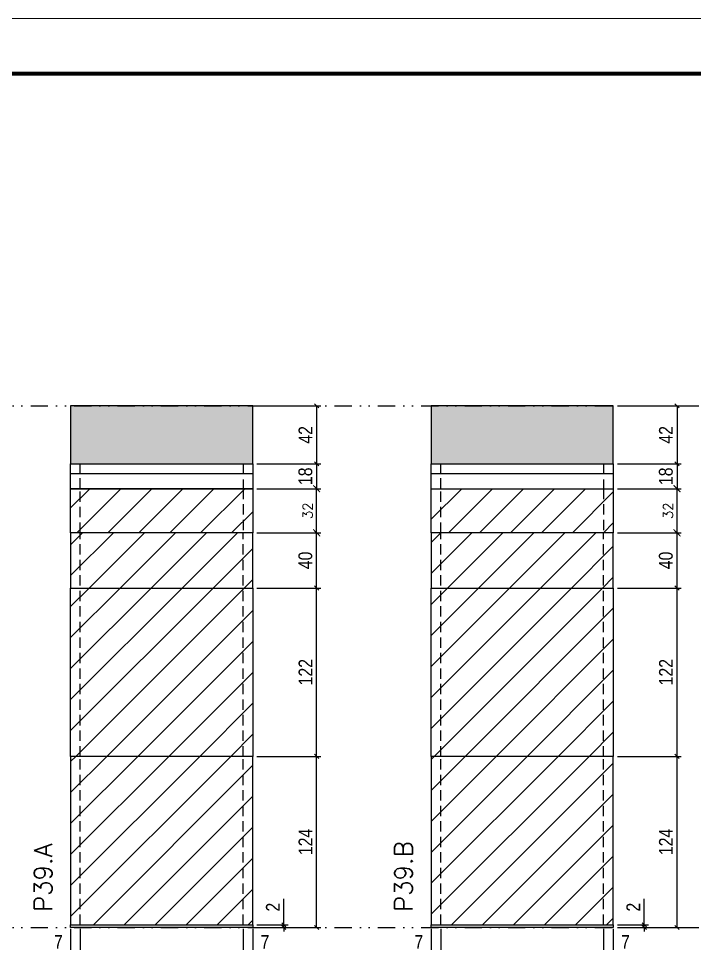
# Model space of a CAD drawing. Extents: x 2949 to 9203, y -16089 to 12527.
# Drawn here: x 3469 to 3959, y 2668 to 3338 of the extents above; entities that cross this region are included whole.
import ezdxf

# ---------------------------------------------------------------- set-up
doc = ezdxf.new("R2010")
doc.units = 0
for name, pattern in [('DASHED', [0.75, 0.5, -0.25]), ('DIVIDE2', [0.625, 0.25, -0.125, 0, -0.125, 0, -0.125]), ('HIDDEN', [0.375, 0.25, -0.125])]:
    doc.linetypes.add(name, pattern=pattern)
for name, color, linetype in [('COTA', 241, 'Continuous'), ('FUNDOS', 1, 'Continuous'), ('Nível', 160, 'Continuous'), ('Painéis', 200, 'Continuous'), ('SARR_2.2x7', 40, 'Continuous'), ('Sarrafo de Pressão', 42, 'HIDDEN')]:
    doc.layers.add(name, color=color, linetype=linetype)
for name, color, linetype, lineweight in [('Folhas', 255, 'Continuous', 9), ('Hachura', 251, 'Continuous', 9), ('SARRAFO DE PRESSAO', 251, 'DASHED', 9), ('Texto Seção', 7, 'Continuous', 15)]:
    doc.layers.add(name, color=color, linetype=linetype, lineweight=lineweight)
doc.styles.add('COTA TECNICA', font='techl___.ttf', dxfattribs={"height": 10})
doc.styles.add('COTA TECNICA-50', font='techl___.ttf', dxfattribs={"height": 10})
doc.styles.add('REGUA-120', font='ROMANS.shx', dxfattribs={"height": 15})
doc.styles.add('ROMANS', font='romans.shx')
doc.dimstyles.new('COTA PAINEL-50', dxfattribs={"dimtxt": 10, "dimasz": 3, "dimexe": 3, "dimexo": 3, "dimgap": 3, "dimtad": 1, "dimdec": 1, "dimzin": 12, "dimdsep": 46, "dimtxsty": 'COTA TECNICA-50', "dimblk1": 'OBLIQUE', "dimblk2": 'OBLIQUE', "dimsah": 1, "dimcen": 0.9, "dimclrd": 4, "dimclre": 4, "dimclrt": 240, "dimadec": 1, "dimazin": 3, "dimtfac": 1, "dimtdec": 1, "dimtmove": 0, "dimatfit": 3, "dimfxl": 1, "dimtolj": 1, "dimtzin": 12, "dimarcsym": 0})
doc.dimstyles.new('Cota Paínel', dxfattribs={"dimtxt": 7, "dimasz": 5, "dimexe": 3, "dimexo": 3, "dimgap": 3, "dimtad": 1, "dimdec": 1, "dimzin": 12, "dimdsep": 46, "dimtxsty": 'ROMANS', "dimblk": 'ARCHTICK', "dimcen": 0, "dimclrd": 4, "dimclre": 4, "dimclrt": 1, "dimadec": 1, "dimazin": 3, "dimtfac": 1, "dimtdec": 1, "dimtmove": 0, "dimatfit": 3, "dimldrblk": 'OBLIQUE', "dimfxl": 1, "dimtolj": 1, "dimtzin": 12, "dimarcsym": 0})
doc.dimstyles.new('PAINEL', dxfattribs={"dimtxt": 10, "dimasz": 3, "dimexe": 3, "dimexo": 3, "dimgap": 3, "dimtad": 1, "dimdec": 1, "dimzin": 12, "dimdsep": 46, "dimtxsty": 'COTA TECNICA', "dimblk1": 'OBLIQUE', "dimblk2": 'OBLIQUE', "dimsah": 1, "dimcen": 0.9, "dimclrd": 4, "dimclre": 4, "dimclrt": 240, "dimadec": 1, "dimazin": 3, "dimtfac": 1, "dimtdec": 1, "dimtmove": 0, "dimatfit": 3, "dimfxl": 1, "dimtolj": 1, "dimtzin": 12, "dimarcsym": 0})
pattern_1 = [(45, (-129296.872, -29604.921), (-11.2253202, 11.2253202), [])]
pattern_2 = [(45, (-129351.525, -29604.921), (-11.2253202, 11.2253202), [])]
pattern_3 = [(45, (-1598.5, 3445.725), (-11.22532, 11.22532), [])]

# ---------------------------------------------------------------- blocks, each defined once
blk = doc.blocks.new('9999999999')
at = {"layer": 'Folhas'}
blk.add_lwpolyline([(98138.98, 34190.21), (99623.98, 34190.21), (99623.98, 35240.21), (98138.98, 35240.21)], close=True, dxfattribs=at)
at = {"layer": 'Folhas', "color": 30, "const_width": 3}
blk.add_lwpolyline([(98213.98, 34230.21), (99583.98, 34230.21), (99583.98, 35200.21), (98213.98, 35200.21)], close=True, dxfattribs=at)
blk = doc.blocks.new('_Oblique')
at = {"color": 0, "linetype": 'ByBlock', "lineweight": -2}
blk.add_line((-0.5, -0.5), (0.5, 0.5), dxfattribs=at)
blk = doc.blocks.new('*D1078')
at = {"layer": 'COTA', "color": 4, "lineweight": -2, "transparency": 16777216}
for p, q in [((3506.99, 2678.42), (3506.99, 2624.24)), ((3638.99, 2678.42), (3638.99, 2624.24)), ((3506.99, 2627.24), (3638.99, 2627.24))]:
    blk.add_line(p, q, dxfattribs=at)
at = {"layer": 'Defpoints', "color": 0, "transparency": 16777216}
for p in [(3506.99, 2681.42), (3638.99, 2681.42), (3638.99, 2627.24)]:
    blk.add_point(p, dxfattribs=at)
at = {"layer": 'COTA', "color": 4, "lineweight": -2, "transparency": 16777216, "xscale": 3, "yscale": 3, "zscale": 3, "rotation": 180}
blk.add_blockref('_Oblique', (3506.99, 2627.24), dxfattribs=at)
at = {"layer": 'COTA', "color": 4, "lineweight": -2, "transparency": 16777216, "xscale": 3, "yscale": 3, "zscale": 3}
blk.add_blockref('_Oblique', (3638.99, 2627.24), dxfattribs=at)
at = {"layer": 'COTA', "color": 240, "transparency": 16777216, "insert": (3572.99, 2635.46), "char_height": 10, "attachment_point": 5, "style": 'COTA TECNICA'}
blk.add_mtext('\\A1;132', dxfattribs=at)
blk = doc.blocks.new('*D1079')
at = {"layer": 'COTA', "color": 4, "lineweight": -2, "transparency": 16777216}
for p, q in [((3641.99, 2803.42), (3688.23, 2803.42)), ((3685.23, 2679.42), (3685.23, 2803.42)), ((3641.99, 2679.42), (3688.23, 2679.42))]:
    blk.add_line(p, q, dxfattribs=at)
at = {"layer": 'Defpoints', "color": 0, "transparency": 16777216}
for p in [(3638.99, 2803.42), (3685.23, 2803.42), (3638.99, 2679.42)]:
    blk.add_point(p, dxfattribs=at)
at = {"layer": 'COTA', "color": 4, "lineweight": -2, "transparency": 16777216, "xscale": 3, "yscale": 3, "zscale": 3}
for p, rotation in [((3685.23, 2803.42), 90), ((3685.23, 2679.42), 270)]:
    blk.add_blockref('_Oblique', p, dxfattribs=dict(at, rotation=rotation))
at = {"layer": 'COTA', "color": 240, "transparency": 16777216, "insert": (3677.15, 2741.42), "char_height": 10, "attachment_point": 5, "rotation": 90, "style": 'COTA TECNICA-50'}
blk.add_mtext('\\A1;124', dxfattribs=at)
blk = doc.blocks.new('*D1080')
at = {"layer": 'COTA', "color": 4, "lineweight": -2, "transparency": 16777216}
for p, q in [((3661.51, 2681.42), (3661.51, 2700.22)), ((3641.99, 2681.42), (3664.51, 2681.42)), ((3661.51, 2679.42), (3661.51, 2681.42)), ((3641.99, 2679.42), (3664.51, 2679.42)), ((3661.51, 2679.42), (3661.51, 2676.42))]:
    blk.add_line(p, q, dxfattribs=at)
at = {"layer": 'Defpoints', "color": 0, "transparency": 16777216}
for p in [(3638.99, 2681.42), (3638.99, 2679.42), (3661.51, 2679.42)]:
    blk.add_point(p, dxfattribs=at)
at = {"layer": 'COTA', "color": 4, "lineweight": -2, "transparency": 16777216, "xscale": 3, "yscale": 3, "zscale": 3}
for p, rotation in [((3661.51, 2681.42), 270), ((3661.51, 2679.42), 90)]:
    blk.add_blockref('_Oblique', p, dxfattribs=dict(at, rotation=rotation))
at = {"layer": 'COTA', "color": 240, "transparency": 16777216, "insert": (3653.51, 2694.16), "char_height": 10, "attachment_point": 5, "rotation": 90, "style": 'COTA TECNICA-50'}
blk.add_mtext('\\A1;2', dxfattribs=at)
blk = doc.blocks.new('*D1081')
at = {"layer": 'COTA', "color": 4, "linetype": 'ByBlock', "lineweight": -2, "transparency": 16777216}
for p, q in [((3641.99, 2925.42), (3688.23, 2925.42)), ((3685.23, 2803.42), (3685.23, 2925.42)), ((3641.99, 2803.42), (3688.23, 2803.42))]:
    blk.add_line(p, q, dxfattribs=at)
at = {"layer": 'Defpoints', "color": 0, "linetype": 'ByBlock', "transparency": 16777216}
for p in [(3638.99, 2925.42), (3685.23, 2925.42), (3638.99, 2803.42)]:
    blk.add_point(p, dxfattribs=at)
at = {"layer": 'COTA', "color": 4, "linetype": 'ByBlock', "lineweight": -2, "transparency": 16777216, "xscale": 3, "yscale": 3, "zscale": 3}
for p, rotation in [((3685.23, 2925.42), 90), ((3685.23, 2803.42), 270)]:
    blk.add_blockref('_Oblique', p, dxfattribs=dict(at, rotation=rotation))
at = {"layer": 'COTA', "color": 240, "linetype": 'ByBlock', "transparency": 16777216, "insert": (3677.17, 2864.42), "char_height": 10, "attachment_point": 5, "rotation": 90, "style": 'COTA TECNICA'}
blk.add_mtext('\\A1;122', dxfattribs=at)
blk = doc.blocks.new('*D1082')
at = {"layer": 'COTA', "color": 4, "lineweight": -2, "transparency": 16777216}
for p, q in [((3506.99, 2676.42), (3506.99, 2657.91)), ((3513.99, 2678.42), (3513.99, 2657.91)), ((3506.99, 2660.91), (3492.26, 2660.91)), ((3513.99, 2660.91), (3506.99, 2660.91))]:
    blk.add_line(p, q, dxfattribs=at)
at = {"layer": 'Defpoints', "color": 0, "transparency": 16777216}
for p in [(3513.99, 2681.42), (3506.99, 2679.42), (3506.99, 2660.91)]:
    blk.add_point(p, dxfattribs=at)
at = {"layer": 'COTA', "color": 4, "lineweight": -2, "transparency": 16777216, "xscale": 3, "yscale": 3, "zscale": 3, "rotation": 180}
blk.add_blockref('_Oblique', (3506.99, 2660.91), dxfattribs=at)
at = {"layer": 'COTA', "color": 4, "lineweight": -2, "transparency": 16777216, "xscale": 3, "yscale": 3, "zscale": 3}
blk.add_blockref('_Oblique', (3513.99, 2660.91), dxfattribs=at)
at = {"layer": 'COTA', "color": 240, "transparency": 16777216, "insert": (3498.12, 2668.98), "char_height": 10, "attachment_point": 5, "style": 'COTA TECNICA-50'}
blk.add_mtext('\\A1;7', dxfattribs=at)
blk = doc.blocks.new('*D1083')
at = {"layer": 'COTA', "color": 4, "lineweight": -2, "transparency": 16777216}
for p, q in [((3631.99, 2678.42), (3631.99, 2657.91)), ((3638.99, 2676.42), (3638.99, 2657.91)), ((3631.99, 2660.91), (3638.99, 2660.91)), ((3638.99, 2660.91), (3653.72, 2660.91))]:
    blk.add_line(p, q, dxfattribs=at)
at = {"layer": 'Defpoints', "color": 0, "transparency": 16777216}
for p in [(3631.99, 2681.42), (3638.99, 2679.42), (3638.99, 2660.91)]:
    blk.add_point(p, dxfattribs=at)
at = {"layer": 'COTA', "color": 4, "lineweight": -2, "transparency": 16777216, "xscale": 3, "yscale": 3, "zscale": 3, "rotation": 180}
blk.add_blockref('_Oblique', (3631.99, 2660.91), dxfattribs=at)
at = {"layer": 'COTA', "color": 4, "lineweight": -2, "transparency": 16777216, "xscale": 3, "yscale": 3, "zscale": 3}
blk.add_blockref('_Oblique', (3638.99, 2660.91), dxfattribs=at)
at = {"layer": 'COTA', "color": 240, "transparency": 16777216, "insert": (3647.85, 2668.98), "char_height": 10, "attachment_point": 5, "style": 'COTA TECNICA-50'}
blk.add_mtext('\\A1;7', dxfattribs=at)
blk = doc.blocks.new('*D1103')
at = {"layer": 'Defpoints', "color": 0, "linetype": 'ByBlock', "transparency": 16777216}
for p in [(3638.99, 2965.42), (3685.23, 2965.42), (3638.99, 2925.42)]:
    blk.add_point(p, dxfattribs=at)
at = {"layer": 'FUNDOS', "color": 4, "linetype": 'ByBlock', "lineweight": -2, "transparency": 16777216}
for p, q in [((3641.99, 2965.42), (3688.23, 2965.42)), ((3685.23, 2925.42), (3685.23, 2965.42)), ((3641.99, 2925.42), (3688.23, 2925.42))]:
    blk.add_line(p, q, dxfattribs=at)
at = {"layer": 'FUNDOS', "color": 4, "linetype": 'ByBlock', "lineweight": -2, "transparency": 16777216, "xscale": 3, "yscale": 3, "zscale": 3}
for p, rotation in [((3685.23, 2965.42), 90), ((3685.23, 2925.42), 270)]:
    blk.add_blockref('_Oblique', p, dxfattribs=dict(at, rotation=rotation))
at = {"layer": 'FUNDOS', "color": 240, "linetype": 'ByBlock', "transparency": 16777216, "insert": (3677.12, 2945.42), "char_height": 10, "attachment_point": 5, "rotation": 90, "style": 'COTA TECNICA'}
blk.add_mtext('\\A1;40', dxfattribs=at)
blk = doc.blocks.new('*D1084')
at = {"layer": 'COTA', "color": 4, "lineweight": -2, "transparency": 16777216}
for p, q in [((3768.21, 2678.42), (3768.21, 2624.24)), ((3900.21, 2678.42), (3900.21, 2624.24)), ((3768.21, 2627.24), (3900.21, 2627.24))]:
    blk.add_line(p, q, dxfattribs=at)
at = {"layer": 'Defpoints', "color": 0, "transparency": 16777216}
for p in [(3768.21, 2681.42), (3900.21, 2681.42), (3900.21, 2627.24)]:
    blk.add_point(p, dxfattribs=at)
at = {"layer": 'COTA', "color": 4, "lineweight": -2, "transparency": 16777216, "xscale": 3, "yscale": 3, "zscale": 3, "rotation": 180}
blk.add_blockref('_Oblique', (3768.21, 2627.24), dxfattribs=at)
at = {"layer": 'COTA', "color": 4, "lineweight": -2, "transparency": 16777216, "xscale": 3, "yscale": 3, "zscale": 3}
blk.add_blockref('_Oblique', (3900.21, 2627.24), dxfattribs=at)
at = {"layer": 'COTA', "color": 240, "transparency": 16777216, "insert": (3834.21, 2635.46), "char_height": 10, "attachment_point": 5, "style": 'COTA TECNICA'}
blk.add_mtext('\\A1;132', dxfattribs=at)
blk = doc.blocks.new('*D1085')
at = {"layer": 'COTA', "color": 4, "lineweight": -2, "transparency": 16777216}
for p, q in [((3903.21, 2803.42), (3949.45, 2803.42)), ((3946.45, 2679.42), (3946.45, 2803.42)), ((3903.21, 2679.42), (3949.45, 2679.42))]:
    blk.add_line(p, q, dxfattribs=at)
at = {"layer": 'Defpoints', "color": 0, "transparency": 16777216}
for p in [(3900.21, 2803.42), (3946.45, 2803.42), (3900.21, 2679.42)]:
    blk.add_point(p, dxfattribs=at)
at = {"layer": 'COTA', "color": 4, "lineweight": -2, "transparency": 16777216, "xscale": 3, "yscale": 3, "zscale": 3}
for p, rotation in [((3946.45, 2803.42), 90), ((3946.45, 2679.42), 270)]:
    blk.add_blockref('_Oblique', p, dxfattribs=dict(at, rotation=rotation))
at = {"layer": 'COTA', "color": 240, "transparency": 16777216, "insert": (3938.37, 2741.42), "char_height": 10, "attachment_point": 5, "rotation": 90, "style": 'COTA TECNICA-50'}
blk.add_mtext('\\A1;124', dxfattribs=at)
blk = doc.blocks.new('*D1086')
at = {"layer": 'COTA', "color": 4, "lineweight": -2, "transparency": 16777216}
for p, q in [((3922.73, 2681.42), (3922.73, 2700.22)), ((3903.21, 2681.42), (3925.73, 2681.42)), ((3922.73, 2679.42), (3922.73, 2681.42)), ((3903.21, 2679.42), (3925.73, 2679.42)), ((3922.73, 2679.42), (3922.73, 2676.42))]:
    blk.add_line(p, q, dxfattribs=at)
at = {"layer": 'Defpoints', "color": 0, "transparency": 16777216}
for p in [(3900.21, 2681.42), (3900.21, 2679.42), (3922.73, 2679.42)]:
    blk.add_point(p, dxfattribs=at)
at = {"layer": 'COTA', "color": 4, "lineweight": -2, "transparency": 16777216, "xscale": 3, "yscale": 3, "zscale": 3}
for p, rotation in [((3922.73, 2681.42), 270), ((3922.73, 2679.42), 90)]:
    blk.add_blockref('_Oblique', p, dxfattribs=dict(at, rotation=rotation))
at = {"layer": 'COTA', "color": 240, "transparency": 16777216, "insert": (3914.73, 2694.16), "char_height": 10, "attachment_point": 5, "rotation": 90, "style": 'COTA TECNICA-50'}
blk.add_mtext('\\A1;2', dxfattribs=at)
blk = doc.blocks.new('*D1087')
at = {"layer": 'COTA', "color": 4, "linetype": 'ByBlock', "lineweight": -2, "transparency": 16777216}
for p, q in [((3903.21, 2925.42), (3949.45, 2925.42)), ((3946.45, 2803.42), (3946.45, 2925.42)), ((3903.21, 2803.42), (3949.45, 2803.42))]:
    blk.add_line(p, q, dxfattribs=at)
at = {"layer": 'Defpoints', "color": 0, "linetype": 'ByBlock', "transparency": 16777216}
for p in [(3900.21, 2925.42), (3946.45, 2925.42), (3900.21, 2803.42)]:
    blk.add_point(p, dxfattribs=at)
at = {"layer": 'COTA', "color": 4, "linetype": 'ByBlock', "lineweight": -2, "transparency": 16777216, "xscale": 3, "yscale": 3, "zscale": 3}
for p, rotation in [((3946.45, 2925.42), 90), ((3946.45, 2803.42), 270)]:
    blk.add_blockref('_Oblique', p, dxfattribs=dict(at, rotation=rotation))
at = {"layer": 'COTA', "color": 240, "linetype": 'ByBlock', "transparency": 16777216, "insert": (3938.39, 2864.42), "char_height": 10, "attachment_point": 5, "rotation": 90, "style": 'COTA TECNICA'}
blk.add_mtext('\\A1;122', dxfattribs=at)
blk = doc.blocks.new('*D1088')
at = {"layer": 'COTA', "color": 4, "lineweight": -2, "transparency": 16777216}
for p, q in [((3768.21, 2676.42), (3768.21, 2657.91)), ((3775.21, 2678.42), (3775.21, 2657.91)), ((3768.21, 2660.91), (3753.48, 2660.91)), ((3775.21, 2660.91), (3768.21, 2660.91))]:
    blk.add_line(p, q, dxfattribs=at)
at = {"layer": 'Defpoints', "color": 0, "transparency": 16777216}
for p in [(3775.21, 2681.42), (3768.21, 2679.42), (3768.21, 2660.91)]:
    blk.add_point(p, dxfattribs=at)
at = {"layer": 'COTA', "color": 4, "lineweight": -2, "transparency": 16777216, "xscale": 3, "yscale": 3, "zscale": 3, "rotation": 180}
blk.add_blockref('_Oblique', (3768.21, 2660.91), dxfattribs=at)
at = {"layer": 'COTA', "color": 4, "lineweight": -2, "transparency": 16777216, "xscale": 3, "yscale": 3, "zscale": 3}
blk.add_blockref('_Oblique', (3775.21, 2660.91), dxfattribs=at)
at = {"layer": 'COTA', "color": 240, "transparency": 16777216, "insert": (3759.34, 2668.98), "char_height": 10, "attachment_point": 5, "style": 'COTA TECNICA-50'}
blk.add_mtext('\\A1;7', dxfattribs=at)
blk = doc.blocks.new('*D1089')
at = {"layer": 'COTA', "color": 4, "lineweight": -2, "transparency": 16777216}
for p, q in [((3893.21, 2678.42), (3893.21, 2657.91)), ((3900.21, 2676.42), (3900.21, 2657.91)), ((3893.21, 2660.91), (3900.21, 2660.91)), ((3900.21, 2660.91), (3914.94, 2660.91))]:
    blk.add_line(p, q, dxfattribs=at)
at = {"layer": 'Defpoints', "color": 0, "transparency": 16777216}
for p in [(3893.21, 2681.42), (3900.21, 2679.42), (3900.21, 2660.91)]:
    blk.add_point(p, dxfattribs=at)
at = {"layer": 'COTA', "color": 4, "lineweight": -2, "transparency": 16777216, "xscale": 3, "yscale": 3, "zscale": 3, "rotation": 180}
blk.add_blockref('_Oblique', (3893.21, 2660.91), dxfattribs=at)
at = {"layer": 'COTA', "color": 4, "lineweight": -2, "transparency": 16777216, "xscale": 3, "yscale": 3, "zscale": 3}
blk.add_blockref('_Oblique', (3900.21, 2660.91), dxfattribs=at)
at = {"layer": 'COTA', "color": 240, "transparency": 16777216, "insert": (3909.07, 2668.98), "char_height": 10, "attachment_point": 5, "style": 'COTA TECNICA-50'}
blk.add_mtext('\\A1;7', dxfattribs=at)
blk = doc.blocks.new('*D1104')
at = {"layer": 'Defpoints', "color": 0, "linetype": 'ByBlock', "transparency": 16777216}
for p in [(3900.21, 2965.42), (3946.45, 2965.42), (3900.21, 2925.42)]:
    blk.add_point(p, dxfattribs=at)
at = {"layer": 'FUNDOS', "color": 4, "linetype": 'ByBlock', "lineweight": -2, "transparency": 16777216}
for p, q in [((3903.21, 2965.42), (3949.45, 2965.42)), ((3946.45, 2925.42), (3946.45, 2965.42)), ((3903.21, 2925.42), (3949.45, 2925.42))]:
    blk.add_line(p, q, dxfattribs=at)
at = {"layer": 'FUNDOS', "color": 4, "linetype": 'ByBlock', "lineweight": -2, "transparency": 16777216, "xscale": 3, "yscale": 3, "zscale": 3}
for p, rotation in [((3946.45, 2965.42), 90), ((3946.45, 2925.42), 270)]:
    blk.add_blockref('_Oblique', p, dxfattribs=dict(at, rotation=rotation))
at = {"layer": 'FUNDOS', "color": 240, "linetype": 'ByBlock', "transparency": 16777216, "insert": (3938.34, 2945.42), "char_height": 10, "attachment_point": 5, "rotation": 90, "style": 'COTA TECNICA'}
blk.add_mtext('\\A1;40', dxfattribs=at)
blk = doc.blocks.new('_ArchTick')
at = {"color": 0, "linetype": 'ByBlock', "const_width": 0.15}
blk.add_lwpolyline([(-0.5, -0.5), (0.5, 0.5)], dxfattribs=at)
blk = doc.blocks.new('*D1090')
at = {"layer": 'COTA', "color": 4, "lineweight": -2, "transparency": 16777216}
for p, q in [((3641.99, 2997.42), (3688.23, 2997.42)), ((3685.23, 2965.42), (3685.23, 2997.42)), ((3641.99, 2965.42), (3688.23, 2965.42))]:
    blk.add_line(p, q, dxfattribs=at)
at = {"layer": 'Defpoints', "color": 0, "transparency": 16777216}
for p in [(3638.99, 2997.42), (3685.23, 2997.42), (3638.99, 2965.42)]:
    blk.add_point(p, dxfattribs=at)
at = {"layer": 'COTA', "color": 4, "lineweight": -2, "transparency": 16777216, "xscale": 5, "yscale": 5, "zscale": 5}
for p, rotation in [((3685.23, 2997.42), 90), ((3685.23, 2965.42), 270)]:
    blk.add_blockref('_ArchTick', p, dxfattribs=dict(at, rotation=rotation))
at = {"layer": 'COTA', "color": 1, "transparency": 16777216, "insert": (3678.73, 2981.42), "char_height": 7, "attachment_point": 5, "rotation": 90, "style": 'ROMANS'}
blk.add_mtext('\\A1;32', dxfattribs=at)
blk = doc.blocks.new('*D1091')
at = {"layer": 'COTA', "color": 4, "lineweight": -2, "transparency": 16777216}
for p, q in [((3903.21, 2997.42), (3949.45, 2997.42)), ((3946.45, 2965.42), (3946.45, 2997.42)), ((3903.21, 2965.42), (3949.45, 2965.42))]:
    blk.add_line(p, q, dxfattribs=at)
at = {"layer": 'Defpoints', "color": 0, "transparency": 16777216}
for p in [(3900.21, 2997.42), (3946.45, 2997.42), (3900.21, 2965.42)]:
    blk.add_point(p, dxfattribs=at)
at = {"layer": 'COTA', "color": 4, "lineweight": -2, "transparency": 16777216, "xscale": 5, "yscale": 5, "zscale": 5}
for p, rotation in [((3946.45, 2997.42), 90), ((3946.45, 2965.42), 270)]:
    blk.add_blockref('_ArchTick', p, dxfattribs=dict(at, rotation=rotation))
at = {"layer": 'COTA', "color": 1, "transparency": 16777216, "insert": (3939.95, 2981.42), "char_height": 7, "attachment_point": 5, "rotation": 90, "style": 'ROMANS'}
blk.add_mtext('\\A1;32', dxfattribs=at)
blk = doc.blocks.new('*D2374')
at = {"layer": 'COTA', "color": 4, "lineweight": -2, "transparency": 16777216}
for p, q in [((3641.99, 3057.42), (3688.23, 3057.42)), ((3685.23, 3057.42), (3685.23, 3015.42)), ((3641.99, 3015.42), (3688.23, 3015.42))]:
    blk.add_line(p, q, dxfattribs=at)
at = {"layer": 'Defpoints', "color": 0, "transparency": 16777216}
for p in [(3638.99, 3057.42), (3638.99, 3015.42), (3685.23, 3015.42)]:
    blk.add_point(p, dxfattribs=at)
at = {"layer": 'COTA', "color": 4, "lineweight": -2, "transparency": 16777216, "xscale": 3, "yscale": 3, "zscale": 3}
for p, rotation in [((3685.23, 3057.42), 90), ((3685.23, 3015.42), 270)]:
    blk.add_blockref('_Oblique', p, dxfattribs=dict(at, rotation=rotation))
at = {"layer": 'COTA', "color": 240, "transparency": 16777216, "insert": (3677.15, 3036.42), "char_height": 10, "attachment_point": 5, "rotation": 90, "style": 'COTA TECNICA-50'}
blk.add_mtext('\\A1;42', dxfattribs=at)
blk = doc.blocks.new('*D2377')
at = {"layer": 'COTA', "color": 4, "lineweight": -2, "transparency": 16777216}
for p, q in [((3903.21, 3057.42), (3949.45, 3057.42)), ((3946.45, 3057.42), (3946.45, 3015.42)), ((3903.21, 3015.42), (3949.45, 3015.42))]:
    blk.add_line(p, q, dxfattribs=at)
at = {"layer": 'Defpoints', "color": 0, "transparency": 16777216}
for p in [(3900.21, 3057.42), (3900.21, 3015.42), (3946.45, 3015.42)]:
    blk.add_point(p, dxfattribs=at)
at = {"layer": 'COTA', "color": 4, "lineweight": -2, "transparency": 16777216, "xscale": 3, "yscale": 3, "zscale": 3}
for p, rotation in [((3946.45, 3057.42), 90), ((3946.45, 3015.42), 270)]:
    blk.add_blockref('_Oblique', p, dxfattribs=dict(at, rotation=rotation))
at = {"layer": 'COTA', "color": 240, "transparency": 16777216, "insert": (3938.37, 3036.42), "char_height": 10, "attachment_point": 5, "rotation": 90, "style": 'COTA TECNICA-50'}
blk.add_mtext('\\A1;42', dxfattribs=at)
blk = doc.blocks.new('*D2662')
at = {"layer": 'COTA', "color": 4, "lineweight": -2, "transparency": 16777216}
for p, q in [((3641.99, 3015.42), (3688.23, 3015.42)), ((3685.23, 3015.42), (3685.23, 2997.42)), ((3641.99, 2997.42), (3688.23, 2997.42))]:
    blk.add_line(p, q, dxfattribs=at)
at = {"layer": 'Defpoints', "color": 0, "transparency": 16777216}
for p in [(3638.99, 3015.42), (3638.99, 2997.42), (3685.23, 2997.42)]:
    blk.add_point(p, dxfattribs=at)
at = {"layer": 'COTA', "color": 4, "lineweight": -2, "transparency": 16777216, "xscale": 3, "yscale": 3, "zscale": 3}
for p, rotation in [((3685.23, 3015.42), 90), ((3685.23, 2997.42), 270)]:
    blk.add_blockref('_Oblique', p, dxfattribs=dict(at, rotation=rotation))
at = {"layer": 'COTA', "color": 240, "transparency": 16777216, "insert": (3677.13, 3006.42), "char_height": 10, "attachment_point": 5, "rotation": 90, "style": 'COTA TECNICA-50'}
blk.add_mtext('\\A1;18', dxfattribs=at)
blk = doc.blocks.new('*D2663')
at = {"layer": 'COTA', "color": 4, "lineweight": -2, "transparency": 16777216}
for p, q in [((3903.21, 3015.42), (3949.45, 3015.42)), ((3946.45, 3015.42), (3946.45, 2997.42)), ((3903.21, 2997.42), (3949.45, 2997.42))]:
    blk.add_line(p, q, dxfattribs=at)
at = {"layer": 'Defpoints', "color": 0, "transparency": 16777216}
for p in [(3900.21, 3015.42), (3900.21, 2997.42), (3946.45, 2997.42)]:
    blk.add_point(p, dxfattribs=at)
at = {"layer": 'COTA', "color": 4, "lineweight": -2, "transparency": 16777216, "xscale": 3, "yscale": 3, "zscale": 3}
for p, rotation in [((3946.45, 3015.42), 90), ((3946.45, 2997.42), 270)]:
    blk.add_blockref('_Oblique', p, dxfattribs=dict(at, rotation=rotation))
at = {"layer": 'COTA', "color": 240, "transparency": 16777216, "insert": (3938.35, 3006.42), "char_height": 10, "attachment_point": 5, "rotation": 90, "style": 'COTA TECNICA-50'}
blk.add_mtext('\\A1;18', dxfattribs=at)

msp = doc.modelspace()

# ---------------------------------------------------------------- hatches: boundary and pattern name
at = {"layer": 'COTA', "linetype": 'ByBlock'}
h = msp.add_hatch(dxfattribs=at)
h.set_pattern_fill('AR-CONC', color=256, scale=0.03)
h.set_pattern_definition([(50, (-1598.5, 3461.7253), (5.46554, -0.4781726), [0.5715, -6.2865]), (355, (-1598.5, 3461.7253), (-1.0573026, 5.7317054), [0.4572, -5.0292175]), (100.45144, (-1598.0445, 3461.6855), (4.4082374, 5.2535326), [0.4857, -5.3427073]), (46.1842, (-1598.5, 3463.249), (8.132371, -1.26127), [0.85725, -9.42975]), (96.63556, (-1597.822, 3463.144), (7.122124, 7.422784), [0.728551, -8.014068]), (351.18415, (-1598.5, 3463.249), (7.122124, 7.422784), [0.685799, -7.543792]), (21, (-1597.738, 3462.8683), (4.5484317, -3.067956), [0.5715, -6.2865]), (326, (-1597.738, 3462.8683), (1.854061, 5.525639), [0.4572, -5.0292]), (71.45144, (-1597.359, 3462.6127), (6.4024926, 2.457683), [0.4857, -5.342698]), (37.5, (-1598.5, 3461.7253), (0.0926581, 2.5366512), [0, -4.96824, 0, -5.1054, 0, -5.04825]), (7.5, (-1598.5, 3461.7253), (2.0045899, 3.0054172), [0, -2.91084, 0, -4.85394, 0, -1.92405]), (327.5, (-1600.1993, 3461.7253), (4.06771786, -0.1718623), [0, -1.905, 0, -5.9436, 0, -7.8867]), (317.5, (-1600.9613, 3461.7253), (4.4438754, 0.7627947), [0, -2.4765, 0, -3.94716, 0, -5.6007])])
h.paths.add_polyline_path([(3638.99, 3015.42), (3638.99, 3057.42), (3506.99, 3057.42), (3506.99, 3015.42)])
h = msp.add_hatch(dxfattribs=at)
h.set_pattern_fill('AR-CONC', color=256, scale=0.03)
h.set_pattern_definition([(50, (-1337.2814, 3461.7253), (5.46554, -0.4781726), [0.5715, -6.2865]), (355, (-1337.2814, 3461.7253), (-1.0573026, 5.7317054), [0.4572, -5.0292175]), (100.45144, (-1336.826, 3461.6855), (4.4082374, 5.2535326), [0.4857, -5.3427073]), (46.1842, (-1337.2814, 3463.249), (8.132371, -1.26127), [0.85725, -9.42975]), (96.63556, (-1336.604, 3463.144), (7.122124, 7.422784), [0.728551, -8.014068]), (351.18415, (-1337.281, 3463.249), (7.122124, 7.422784), [0.685799, -7.543792]), (21, (-1336.5194, 3462.8683), (4.5484317, -3.067956), [0.5715, -6.2865]), (326, (-1336.5194, 3462.8683), (1.854061, 5.525639), [0.4572, -5.0292]), (71.45144, (-1336.1403, 3462.6127), (6.4024926, 2.457683), [0.4857, -5.342698]), (37.5, (-1337.2814, 3461.7253), (0.0926581, 2.5366512), [0, -4.96824, 0, -5.1054, 0, -5.04825]), (7.5, (-1337.2814, 3461.7253), (2.0045899, 3.0054172), [0, -2.91084, 0, -4.85394, 0, -1.92405]), (327.5, (-1338.9806, 3461.7253), (4.06771786, -0.1718623), [0, -1.905, 0, -5.9436, 0, -7.8867]), (317.5, (-1339.7426, 3461.7253), (4.4438754, 0.7627947), [0, -2.4765, 0, -3.94716, 0, -5.6007])])
h.paths.add_polyline_path([(3900.21, 3015.42), (3900.21, 3057.42), (3768.21, 3057.42), (3768.21, 3015.42)])
at = {"layer": 'Hachura'}
h = msp.add_hatch(dxfattribs=at)
h.set_pattern_fill('ANSI31', color=256, scale=5)
h.set_pattern_definition(pattern_3)
h.paths.add_polyline_path([(3638.99, 2965.42), (3638.99, 2997.42), (3506.99, 2997.42), (3506.99, 2965.42)])
h = msp.add_hatch(dxfattribs=at)
h.set_pattern_fill('ANSI31', color=256, scale=5)
h.set_pattern_definition(pattern_3)
h.paths.add_polyline_path([(3900.21, 2965.42), (3900.21, 2997.42), (3768.21, 2997.42), (3768.21, 2965.42)])
at = {"layer": 'Hachura', "linetype": 'ByBlock'}
h = msp.add_hatch(dxfattribs=at)
h.set_pattern_fill('ANSI31', color=256, scale=5)
h.set_pattern_definition(pattern_1)
h.paths.add_polyline_path([(3638.99, 2925.42), (3638.99, 2965.42), (3506.99, 2965.42), (3506.99, 2925.42)])
h = msp.add_hatch(dxfattribs=at)
h.set_pattern_fill('ANSI31', color=256, scale=5)
h.set_pattern_definition(pattern_2)
h.paths.add_polyline_path([(3768.21, 2965.42), (3768.21, 2925.42), (3900.21, 2925.42), (3900.21, 2965.42)])
h = msp.add_hatch(dxfattribs=at)
h.set_pattern_fill('ANSI31', color=256, scale=5)
h.set_pattern_definition(pattern_1)
h.paths.add_polyline_path([(3638.99, 2925.42), (3506.99, 2925.42), (3506.99, 2803.42), (3638.99, 2803.42)])
h = msp.add_hatch(dxfattribs=at)
h.set_pattern_fill('ANSI31', color=256, scale=5)
h.set_pattern_definition(pattern_2)
h.paths.add_polyline_path([(3900.21, 2803.42), (3900.21, 2925.42), (3768.21, 2925.42), (3768.21, 2803.42)])
h = msp.add_hatch(dxfattribs=at)
h.set_pattern_fill('ANSI31', color=256, scale=5)
h.set_pattern_definition(pattern_1)
h.paths.add_polyline_path([(3638.99, 2803.42), (3506.99, 2803.42), (3506.99, 2681.42), (3638.99, 2681.42)])
h = msp.add_hatch(dxfattribs=at)
h.set_pattern_fill('ANSI31', color=256, scale=5)
h.set_pattern_definition(pattern_2)
h.paths.add_polyline_path([(3900.21, 2803.42), (3768.21, 2803.42), (3768.21, 2681.42), (3900.21, 2681.42)])

# ---------------------------------------------------------------- linework, layer by layer
at = {"layer": 'COTA', "linetype": 'ByBlock'}
for points in [[(3506.99, 3015.42), (3638.99, 3015.42), (3638.99, 3057.42), (3506.99, 3057.42)], [(3768.21, 3015.42), (3900.21, 3015.42), (3900.21, 3057.42), (3768.21, 3057.42)]]:
    msp.add_lwpolyline(points, close=True, dxfattribs=at)
at = {"layer": 'Nível', "color": 4, "linetype": 'DIVIDE2', "ltscale": 50}
for p, q in [((3383.69, 3057.42), (4394.03, 3057.42)), ((3383.69, 2679.42), (4394.03, 2679.42))]:
    msp.add_line(p, q, dxfattribs=at)
at = {"layer": 'Painéis'}
for p, q in [((3506.99, 3015.42), (3638.99, 3015.42)), ((3506.99, 2997.42), (3506.99, 3015.42)), ((3638.99, 3015.42), (3638.99, 2997.42)), ((3768.21, 3015.42), (3900.21, 3015.42)), ((3768.21, 2997.42), (3768.21, 3015.42)), ((3900.21, 3015.42), (3900.21, 2997.42)), ((3506.99, 2997.42), (3638.99, 2997.42)), ((3506.99, 2965.42), (3506.99, 2997.42)), ((3638.99, 2997.42), (3506.99, 2997.42)), ((3638.99, 2997.42), (3638.99, 2965.42)), ((3768.21, 2997.42), (3900.21, 2997.42)), ((3768.21, 2965.42), (3768.21, 2997.42)), ((3768.21, 2997.42), (3900.21, 2997.42)), ((3900.21, 2997.42), (3900.21, 2965.42))]:
    msp.add_line(p, q, dxfattribs=at)
for points in [[(3506.99, 2925.42), (3638.99, 2925.42), (3638.99, 2965.42), (3506.99, 2965.42)], [(3768.21, 2925.42), (3900.21, 2925.42), (3900.21, 2965.42), (3768.21, 2965.42)], [(3638.99, 2803.42), (3506.99, 2803.42), (3506.99, 2925.42), (3638.99, 2925.42)], [(3900.21, 2803.42), (3768.21, 2803.42), (3768.21, 2925.42), (3900.21, 2925.42)], [(3506.99, 2681.42), (3638.99, 2681.42), (3638.99, 2803.42), (3506.99, 2803.42)], [(3768.21, 2681.42), (3900.21, 2681.42), (3900.21, 2803.42), (3768.21, 2803.42)], [(3506.99, 2681.42), (3638.99, 2681.42), (3638.99, 2679.42), (3506.99, 2679.42)], [(3768.21, 2681.42), (3900.21, 2681.42), (3900.21, 2679.42), (3768.21, 2679.42)]]:
    msp.add_lwpolyline(points, close=True, dxfattribs=at)
at = {"layer": 'SARR_2.2x7'}
for p, q in [((3506.99, 3008.42), (3638.99, 3008.42)), ((3768.21, 3008.42), (3900.21, 3008.42))]:
    msp.add_line(p, q, dxfattribs=at)
at = {"layer": 'Sarrafo de Pressão', "ltscale": 30}
for p, q in [((3513.99, 2997.42), (3513.99, 3015.42)), ((3631.99, 3015.42), (3631.99, 2997.42)), ((3775.21, 2997.42), (3775.21, 3015.42)), ((3893.21, 3015.42), (3893.21, 2997.42)), ((3513.99, 2965.42), (3513.99, 2997.42)), ((3631.99, 2997.42), (3631.99, 2965.42)), ((3775.21, 2965.42), (3775.21, 2997.42)), ((3893.21, 2997.42), (3893.21, 2965.42)), ((3513.99, 2803.42), (3513.99, 2965.42)), ((3631.99, 2803.42), (3631.99, 2965.42)), ((3775.21, 2803.42), (3775.21, 2965.42)), ((3893.21, 2803.42), (3893.21, 2965.42)), ((3513.99, 2681.42), (3513.99, 2803.42)), ((3631.99, 2681.42), (3631.99, 2803.42)), ((3775.21, 2681.42), (3775.21, 2803.42)), ((3893.21, 2681.42), (3893.21, 2803.42))]:
    msp.add_line(p, q, dxfattribs=at)

# ---------------------------------------------------------------- block references
at = {"layer": 'SARRAFO DE PRESSAO', "color": 6, "linetype": 'ByBlock'}
msp.add_blockref('9999999999', (-95189.94, -31902.07), dxfattribs=at)

# ---------------------------------------------------------------- texts
at = {"layer": 'Texto Seção', "char_height": 13, "width": 285.3299, "attachment_point": 7, "rotation": 90, "style": 'REGUA-120'}
for s, insert in [('P39.A', (3493.52, 2690.67)), ('P39.B', (3754.74, 2690.67))]:
    msp.add_mtext(s, dxfattribs=dict(at, insert=insert))

# ---------------------------------------------------------------- dimensions: what is measured, and where the dimension line sits
at = {"layer": 'COTA'}
for base, p1, p2, angle, dimstyle, picture, middle in [((3685.23, 3015.42), (3638.99, 3057.42), (3638.99, 3015.42), 90, 'COTA PAINEL-50', '*D2374', (3677.15, 3036.42)), ((3946.45, 3015.42), (3900.21, 3057.42), (3900.21, 3015.42), 90, 'COTA PAINEL-50', '*D2377', (3938.37, 3036.42)), ((3685.23, 2997.42), (3638.99, 3015.42), (3638.99, 2997.42), 90, 'COTA PAINEL-50', '*D2662', (3677.13, 3006.42)), ((3946.45, 2997.42), (3900.21, 3015.42), (3900.21, 2997.42), 90, 'COTA PAINEL-50', '*D2663', (3938.35, 3006.42)), ((3685.23, 2997.42), (3638.99, 2965.42), (3638.99, 2997.42), 90, 'Cota Paínel', '*D1090', (3678.73, 2981.42)), ((3946.45, 2997.42), (3900.21, 2965.42), (3900.21, 2997.42), 90, 'Cota Paínel', '*D1091', (3939.95, 2981.42)), ((3685.23, 2803.42), (3638.99, 2679.42), (3638.99, 2803.42), 90, 'COTA PAINEL-50', '*D1079', (3677.15, 2741.42)), ((3946.45, 2803.42), (3900.21, 2679.42), (3900.21, 2803.42), 90, 'COTA PAINEL-50', '*D1085', (3938.37, 2741.42)), ((3506.99, 2660.91), (3513.99, 2681.42), (3506.99, 2679.42), 180, 'COTA PAINEL-50', '*D1082', (3498.12, 2668.98)), ((3768.21, 2660.91), (3775.21, 2681.42), (3768.21, 2679.42), 180, 'COTA PAINEL-50', '*D1088', (3759.34, 2668.98))]:
    dim = msp.add_linear_dim(base=base, p1=p1, p2=p2, angle=angle, dimstyle=dimstyle, dxfattribs=at)
    dim.commit()
    dim.dimension.update_dxf_attribs({"geometry": picture, "text_midpoint": middle})
at = {"layer": 'COTA', "linetype": 'ByBlock'}
for base, p1, p2, picture, middle in [((3685.23, 2925.42), (3638.99, 2803.42), (3638.99, 2925.42), '*D1081', (3677.17, 2864.42)), ((3946.45, 2925.42), (3900.21, 2803.42), (3900.21, 2925.42), '*D1087', (3938.39, 2864.42))]:
    dim = msp.add_linear_dim(base=base, p1=p1, p2=p2, angle=90, dimstyle='PAINEL', dxfattribs=at)
    dim.commit()
    dim.dimension.update_dxf_attribs({"geometry": picture, "text_midpoint": middle})
at = {"layer": 'COTA'}
for base, p1, p2, picture, middle in [((3661.51, 2679.42), (3638.99, 2681.42), (3638.99, 2679.42), '*D1080', (3661.51, 2694.16)), ((3922.73, 2679.42), (3900.21, 2681.42), (3900.21, 2679.42), '*D1086', (3922.73, 2694.16))]:
    dim = msp.add_linear_dim(base=base, p1=p1, p2=p2, angle=90, dimstyle='COTA PAINEL-50', dxfattribs=at)
    dim.commit()
    dim.dimension.update_dxf_attribs({"geometry": picture, "text_midpoint": middle, "dimtype": 160})
for base, p1, p2, picture, middle in [((3638.99, 2627.24), (3506.99, 2681.42), (3638.99, 2681.42), '*D1078', (3572.99, 2635.46)), ((3900.21, 2627.24), (3768.21, 2681.42), (3900.21, 2681.42), '*D1084', (3834.21, 2635.46))]:
    dim = msp.add_linear_dim(base=base, p1=p1, p2=p2, dimstyle='PAINEL', override={"dimarcsym": 2}, dxfattribs=at)
    dim.commit()
    dim.dimension.update_dxf_attribs({"geometry": picture, "text_midpoint": middle})
for base, p1, p2, picture, middle in [((3638.99, 2660.91), (3631.99, 2681.42), (3638.99, 2679.42), '*D1083', (3647.85, 2668.98)), ((3900.21, 2660.91), (3893.21, 2681.42), (3900.21, 2679.42), '*D1089', (3909.07, 2668.98))]:
    dim = msp.add_linear_dim(base=base, p1=p1, p2=p2, dimstyle='COTA PAINEL-50', dxfattribs=at)
    dim.commit()
    dim.dimension.update_dxf_attribs({"geometry": picture, "text_midpoint": middle})
at = {"layer": 'FUNDOS', "linetype": 'ByBlock'}
for base, p1, p2, picture, middle in [((3685.23, 2965.42), (3638.99, 2925.42), (3638.99, 2965.42), '*D1103', (3677.12, 2945.42)), ((3946.45, 2965.42), (3900.21, 2925.42), (3900.21, 2965.42), '*D1104', (3938.34, 2945.42))]:
    dim = msp.add_linear_dim(base=base, p1=p1, p2=p2, angle=90, dimstyle='PAINEL', dxfattribs=at)
    dim.commit()
    dim.dimension.update_dxf_attribs({"geometry": picture, "text_midpoint": middle})

doc.saveas('drawing.dxf')
